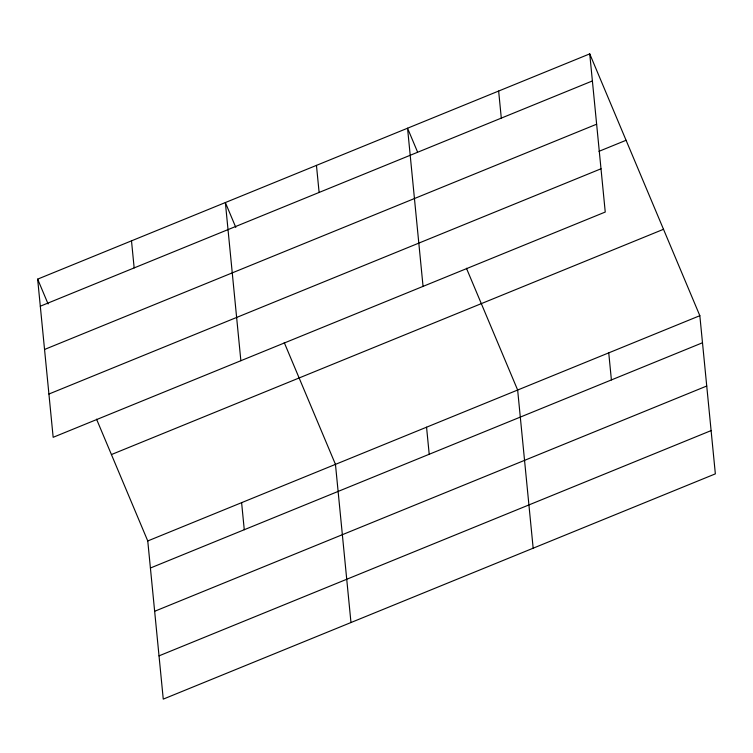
<?xml version="1.0" encoding="UTF-8"?>
<svg xmlns="http://www.w3.org/2000/svg" width="753" height="753" viewBox="0 0 753 753"><rect width="100%" height="100%" fill="white"/><g stroke="black" fill="none" stroke-linecap="round" stroke-linejoin="round"><path stroke-width="1.13" d="M589.74 53.877L605.243 212.045L53.162 437.305L37.65 279.137L589.74 53.877L699.838 315.695L715.35 473.863L163.26 699.123L147.757 540.955L96.535 419.157M40.304 306.207L592.395 80.948M44.549 349.467L596.63 124.207M598.955 151.344L626.072 140.284M48.917 394.035L601.007 168.785M111.425 454.558L663.506 229.298M147.757 540.955L699.838 315.695M150.412 568.016L702.493 342.766M154.647 611.285L706.738 386.025M159.024 655.854L711.105 430.603M417.539 151.974L407.552 128.217L423.054 286.385M466.436 268.237L517.65 390.035L533.162 548.193M235.802 227.387L225.363 202.548L240.866 360.715M284.248 342.577L335.462 464.366L350.973 622.533M37.65 279.137L48.098 303.977M608.744 352.865L611.398 379.926M498.646 91.047L501.3 118.117M426.556 427.196L429.21 454.266M316.458 165.387L319.112 192.448M241.609 502.656L244.264 529.726M131.502 240.847L134.156 267.908"/></g></svg>
